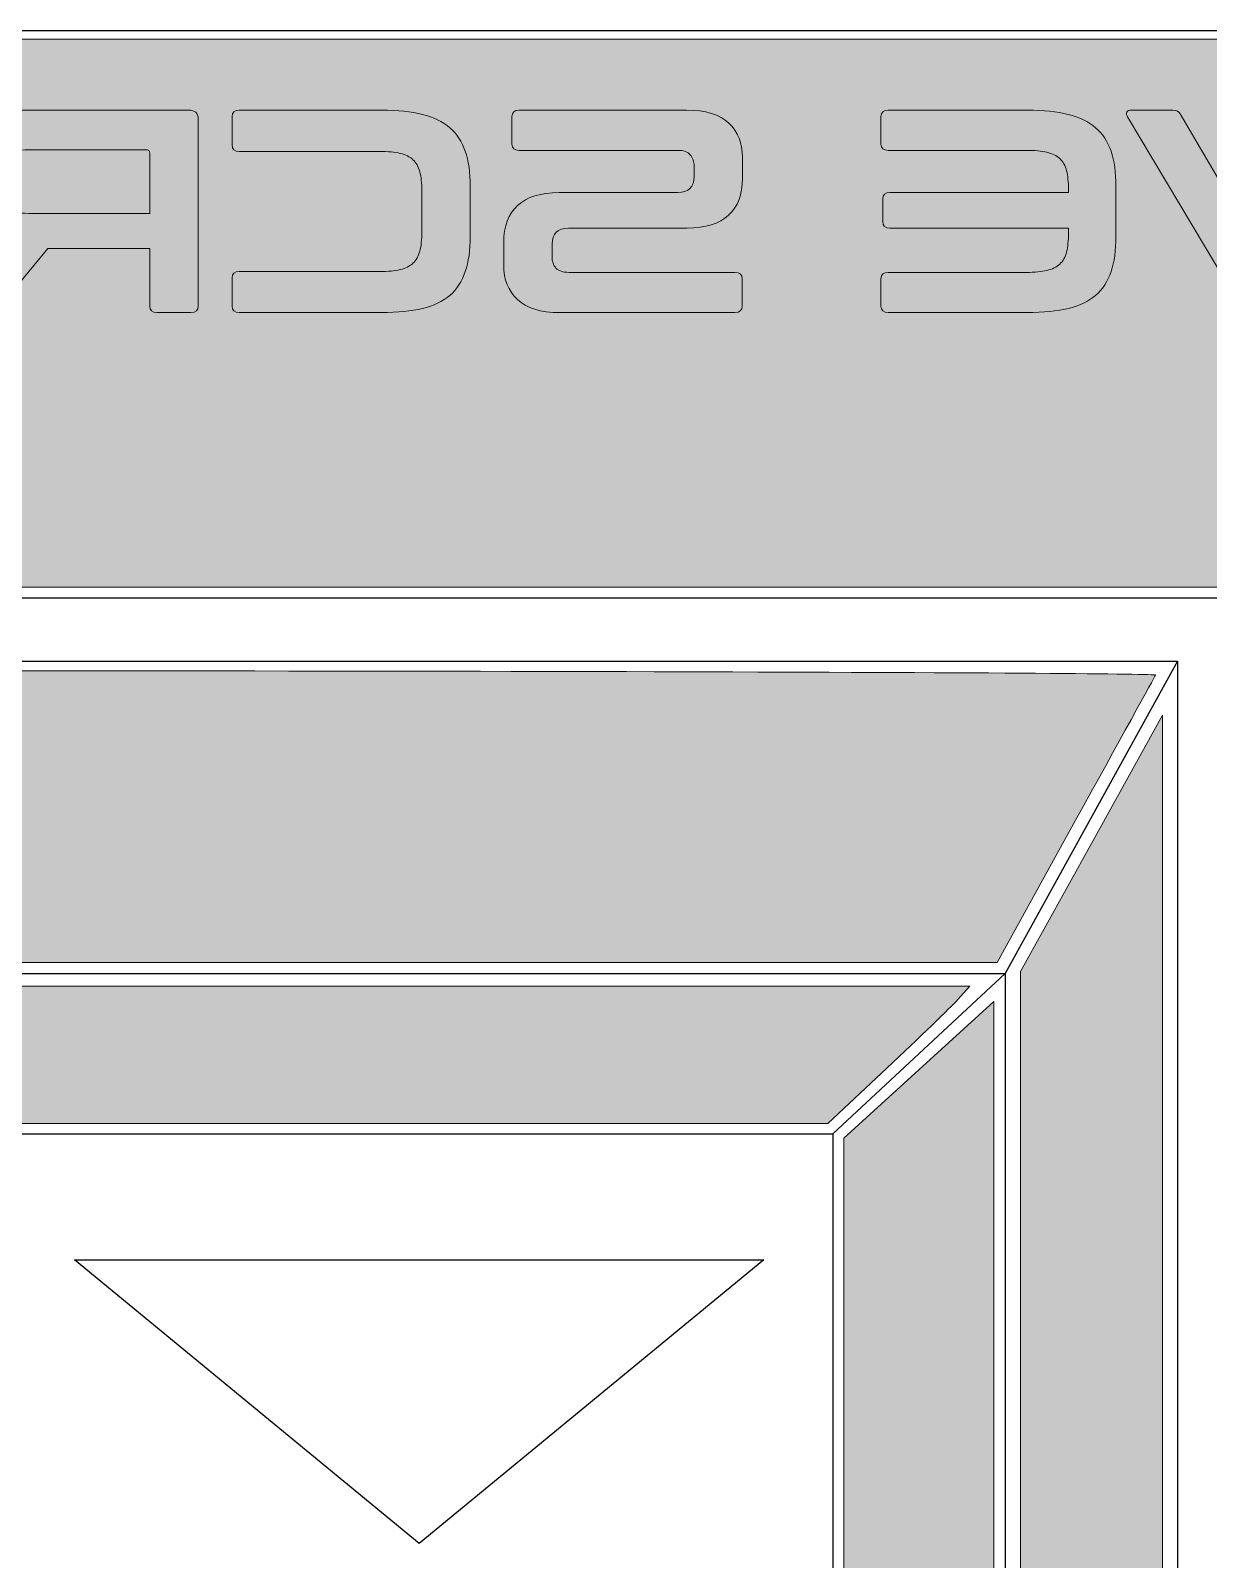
# Model space of a CAD drawing. Header units: millimetres. Extents: x 0 to 62, y -117 to 0.
# Drawn here: x 28.67 to 45.34, y -76.09 to -54.47 of the extents above; entities that cross this region are included whole.
import ezdxf

# ---------------------------------------------------------------- set-up
doc = ezdxf.new("R2010")
doc.units = ezdxf.units.MM
doc.header["$MEASUREMENT"] = 0
doc.layers.add('GLOSS-V', color=7, linetype='Continuous')

# ---------------------------------------------------------------- blocks, each defined once
blk = doc.blocks.new('block 61')
at = {"layer": 'GLOSS-V', "true_color": 0xfffeff}
h = blk.add_hatch(color=7, dxfattribs=at)
h.dxf.hatch_style = 2
edge = h.paths.add_edge_path()
edge.add_spline(control_points=[(30.909, -55.596), (30.998, -55.596), (31.043, -55.637), (31.043, -55.719), (31.043, -55.719), (31.043, -58.368), (31.043, -58.368), (31.043, -58.428), (31.009, -58.458), (30.94, -58.458), (30.94, -58.458), (30.457, -58.458), (30.457, -58.458), (30.391, -58.458), (30.359, -58.428), (30.359, -58.368), (30.359, -58.368), (30.359, -57.554), (30.359, -57.554), (30.359, -57.554), (28.913, -57.554), (28.913, -57.554), (28.913, -57.554), (28.206, -58.405), (28.206, -58.405), (28.192, -58.424), (28.177, -58.437), (28.162, -58.446), (28.147, -58.454), (28.12, -58.458), (28.081, -58.458), (28.081, -58.458), (27.504, -58.458), (27.504, -58.458), (27.462, -58.458), (27.438, -58.444), (27.433, -58.417), (27.427, -58.39), (27.431, -58.369), (27.446, -58.356), (27.446, -58.356), (28.211, -57.489), (28.211, -57.489), (27.976, -57.451), (27.805, -57.364), (27.701, -57.227), (27.597, -57.091), (27.544, -56.906), (27.544, -56.671), (27.544, -56.671), (27.544, -56.438), (27.544, -56.438), (27.544, -56.16), (27.619, -55.951), (27.768, -55.809), (27.917, -55.667), (28.163, -55.596), (28.506, -55.596), (28.506, -55.596), (30.909, -55.596), (30.909, -55.596)], knot_values=[0, 0, 0, 0, 1, 1, 1, 2, 2, 2, 3, 3, 3, 4, 4, 4, 5, 5, 5, 6, 6, 6, 7, 7, 7, 8, 8, 8, 9, 9, 9, 10, 10, 10, 11, 11, 11, 12, 12, 12, 13, 13, 13, 14, 14, 14, 15, 15, 15, 16, 16, 16, 17, 17, 17, 18, 18, 18, 19, 19, 19, 20, 20, 20, 20], degree=3, periodic=1)
edge = h.paths.add_edge_path()
edge.add_spline(control_points=[(30.359, -56.205), (30.359, -56.173), (30.339, -56.156), (30.3, -56.156), (30.3, -56.156), (28.645, -56.156), (28.645, -56.156), (28.493, -56.156), (28.386, -56.186), (28.323, -56.246), (28.26, -56.306), (28.229, -56.397), (28.229, -56.52), (28.229, -56.52), (28.229, -56.692), (28.229, -56.692), (28.229, -56.814), (28.26, -56.906), (28.323, -56.966), (28.386, -57.026), (28.493, -57.056), (28.645, -57.056), (28.645, -57.056), (30.359, -57.056), (30.359, -57.056), (30.359, -57.056), (30.359, -56.205), (30.359, -56.205)], knot_values=[0, 0, 0, 0, 1, 1, 1, 2, 2, 2, 3, 3, 3, 4, 4, 4, 5, 5, 5, 6, 6, 6, 7, 7, 7, 8, 8, 8, 9, 9, 9, 9], degree=3, periodic=1)
h = blk.add_hatch(color=7, dxfattribs=at)
h.dxf.hatch_style = 2
edge = h.paths.add_edge_path()
edge.add_spline(control_points=[(33.638, -55.596), (33.865, -55.596), (34.057, -55.616), (34.215, -55.656), (34.373, -55.695), (34.502, -55.758), (34.602, -55.844), (34.702, -55.929), (34.775, -56.041), (34.821, -56.177), (34.868, -56.313), (34.891, -56.479), (34.891, -56.675), (34.891, -56.675), (34.891, -57.379), (34.891, -57.379), (34.891, -57.575), (34.868, -57.742), (34.821, -57.879), (34.775, -58.017), (34.702, -58.129), (34.602, -58.215), (34.502, -58.3), (34.373, -58.363), (34.215, -58.401), (34.057, -58.439), (33.865, -58.458), (33.638, -58.458), (33.638, -58.458), (31.62, -58.458), (31.62, -58.458), (31.555, -58.458), (31.522, -58.428), (31.522, -58.368), (31.522, -58.368), (31.522, -57.967), (31.522, -57.967), (31.522, -57.907), (31.555, -57.877), (31.62, -57.877), (31.62, -57.877), (33.611, -57.877), (33.611, -57.877), (33.727, -57.877), (33.824, -57.869), (33.9, -57.851), (33.976, -57.833), (34.036, -57.803), (34.081, -57.761), (34.126, -57.719), (34.157, -57.661), (34.177, -57.589), (34.197, -57.517), (34.206, -57.426), (34.206, -57.317), (34.206, -57.317), (34.206, -56.737), (34.206, -56.737), (34.206, -56.628), (34.197, -56.538), (34.177, -56.467), (34.157, -56.396), (34.126, -56.34), (34.081, -56.297), (34.036, -56.255), (33.976, -56.225), (33.9, -56.207), (33.824, -56.19), (33.727, -56.181), (33.611, -56.181), (33.611, -56.181), (31.62, -56.181), (31.62, -56.181), (31.555, -56.181), (31.522, -56.15), (31.522, -56.087), (31.522, -56.087), (31.522, -55.686), (31.522, -55.686), (31.522, -55.626), (31.555, -55.596), (31.62, -55.596), (31.62, -55.596), (33.638, -55.596), (33.638, -55.596)], knot_values=[0, 0, 0, 0, 1, 1, 1, 2, 2, 2, 3, 3, 3, 4, 4, 4, 5, 5, 5, 6, 6, 6, 7, 7, 7, 8, 8, 8, 9, 9, 9, 10, 10, 10, 11, 11, 11, 12, 12, 12, 13, 13, 13, 14, 14, 14, 15, 15, 15, 16, 16, 16, 17, 17, 17, 18, 18, 18, 19, 19, 19, 20, 20, 20, 21, 21, 21, 22, 22, 22, 23, 23, 23, 24, 24, 24, 25, 25, 25, 26, 26, 26, 27, 27, 27, 28, 28, 28, 28], degree=3, periodic=1)
h = blk.add_hatch(color=7, dxfattribs=at)
h.dxf.hatch_style = 2
edge = h.paths.add_edge_path()
edge.add_spline(control_points=[(37.951, -55.596), (38.222, -55.596), (38.422, -55.658), (38.551, -55.78), (38.679, -55.903), (38.743, -56.064), (38.743, -56.263), (38.743, -56.263), (38.743, -56.561), (38.743, -56.561), (38.743, -56.787), (38.677, -56.961), (38.546, -57.082), (38.415, -57.204), (38.219, -57.264), (37.96, -57.264), (37.96, -57.264), (36.282, -57.264), (36.282, -57.264), (36.127, -57.264), (36.049, -57.341), (36.049, -57.493), (36.049, -57.493), (36.049, -57.661), (36.049, -57.661), (36.049, -57.732), (36.067, -57.788), (36.103, -57.828), (36.139, -57.869), (36.2, -57.89), (36.287, -57.89), (36.287, -57.89), (38.635, -57.89), (38.635, -57.89), (38.704, -57.89), (38.738, -57.92), (38.738, -57.98), (38.738, -57.98), (38.738, -58.368), (38.738, -58.368), (38.738, -58.428), (38.704, -58.458), (38.635, -58.458), (38.635, -58.458), (36.157, -58.458), (36.157, -58.458), (35.885, -58.458), (35.686, -58.397), (35.558, -58.274), (35.429, -58.151), (35.365, -57.991), (35.365, -57.791), (35.365, -57.791), (35.365, -57.465), (35.365, -57.465), (35.365, -57.238), (35.431, -57.065), (35.562, -56.943), (35.693, -56.822), (35.888, -56.761), (36.148, -56.761), (36.148, -56.761), (37.826, -56.761), (37.826, -56.761), (37.981, -56.761), (38.058, -56.685), (38.058, -56.532), (38.058, -56.532), (38.058, -56.393), (38.058, -56.393), (38.058, -56.322), (38.04, -56.267), (38.005, -56.226), (37.969, -56.185), (37.908, -56.165), (37.821, -56.165), (37.821, -56.165), (35.58, -56.165), (35.58, -56.165), (35.514, -56.165), (35.481, -56.135), (35.481, -56.075), (35.481, -56.075), (35.481, -55.686), (35.481, -55.686), (35.481, -55.626), (35.514, -55.596), (35.58, -55.596), (35.58, -55.596), (37.951, -55.596), (37.951, -55.596)], knot_values=[0, 0, 0, 0, 1, 1, 1, 2, 2, 2, 3, 3, 3, 4, 4, 4, 5, 5, 5, 6, 6, 6, 7, 7, 7, 8, 8, 8, 9, 9, 9, 10, 10, 10, 11, 11, 11, 12, 12, 12, 13, 13, 13, 14, 14, 14, 15, 15, 15, 16, 16, 16, 17, 17, 17, 18, 18, 18, 19, 19, 19, 20, 20, 20, 21, 21, 21, 22, 22, 22, 23, 23, 23, 24, 24, 24, 25, 25, 25, 26, 26, 26, 27, 27, 27, 28, 28, 28, 29, 29, 29, 30, 30, 30, 30], degree=3, periodic=1)
h = blk.add_hatch(color=7, dxfattribs=at)
h.dxf.hatch_style = 2
edge = h.paths.add_edge_path()
edge.add_spline(control_points=[(42.774, -55.596), (43, -55.596), (43.193, -55.616), (43.351, -55.656), (43.509, -55.695), (43.638, -55.758), (43.738, -55.844), (43.838, -55.929), (43.911, -56.041), (43.957, -56.177), (44.004, -56.313), (44.026, -56.479), (44.026, -56.675), (44.026, -56.675), (44.026, -57.379), (44.026, -57.379), (44.026, -57.575), (44.004, -57.742), (43.957, -57.879), (43.911, -58.017), (43.838, -58.129), (43.738, -58.215), (43.638, -58.3), (43.509, -58.363), (43.351, -58.401), (43.193, -58.439), (43, -58.458), (42.774, -58.458), (42.774, -58.458), (40.805, -58.458), (40.805, -58.458), (40.737, -58.458), (40.702, -58.428), (40.702, -58.368), (40.702, -58.368), (40.702, -57.98), (40.702, -57.98), (40.702, -57.92), (40.737, -57.89), (40.805, -57.89), (40.805, -57.89), (42.76, -57.89), (42.76, -57.89), (42.876, -57.89), (42.973, -57.881), (43.049, -57.863), (43.125, -57.845), (43.186, -57.815), (43.232, -57.773), (43.279, -57.731), (43.31, -57.674), (43.328, -57.601), (43.346, -57.529), (43.355, -57.44), (43.355, -57.334), (43.355, -57.334), (43.355, -57.264), (43.355, -57.264), (43.355, -57.264), (40.827, -57.264), (40.827, -57.264), (40.762, -57.264), (40.729, -57.234), (40.729, -57.174), (40.729, -57.174), (40.729, -56.851), (40.729, -56.851), (40.729, -56.791), (40.762, -56.761), (40.827, -56.761), (40.827, -56.761), (43.355, -56.761), (43.355, -56.761), (43.355, -56.761), (43.355, -56.72), (43.355, -56.72), (43.355, -56.614), (43.346, -56.525), (43.328, -56.453), (43.31, -56.381), (43.279, -56.323), (43.232, -56.281), (43.186, -56.239), (43.125, -56.209), (43.049, -56.191), (42.973, -56.173), (42.876, -56.165), (42.76, -56.165), (42.76, -56.165), (40.805, -56.165), (40.805, -56.165), (40.737, -56.165), (40.702, -56.135), (40.702, -56.075), (40.702, -56.075), (40.702, -55.686), (40.702, -55.686), (40.702, -55.626), (40.737, -55.596), (40.805, -55.596), (40.805, -55.596), (42.774, -55.596), (42.774, -55.596)], knot_values=[0, 0, 0, 0, 1, 1, 1, 2, 2, 2, 3, 3, 3, 4, 4, 4, 5, 5, 5, 6, 6, 6, 7, 7, 7, 8, 8, 8, 9, 9, 9, 10, 10, 10, 11, 11, 11, 12, 12, 12, 13, 13, 13, 14, 14, 14, 15, 15, 15, 16, 16, 16, 17, 17, 17, 18, 18, 18, 19, 19, 19, 20, 20, 20, 21, 21, 21, 22, 22, 22, 23, 23, 23, 24, 24, 24, 25, 25, 25, 26, 26, 26, 27, 27, 27, 28, 28, 28, 29, 29, 29, 30, 30, 30, 31, 31, 31, 32, 32, 32, 33, 33, 33, 34, 34, 34, 34], degree=3, periodic=1)
h = blk.add_hatch(color=7, dxfattribs=at)
h.dxf.hatch_style = 2
edge = h.paths.add_edge_path()
edge.add_spline(control_points=[(48.331, -55.596), (48.369, -55.596), (48.392, -55.605), (48.399, -55.623), (48.407, -55.641), (48.404, -55.663), (48.388, -55.69), (48.388, -55.69), (46.903, -58.147), (46.903, -58.147), (46.828, -58.273), (46.753, -58.356), (46.677, -58.397), (46.601, -58.437), (46.505, -58.458), (46.389, -58.458), (46.389, -58.458), (46.129, -58.458), (46.129, -58.458), (46.034, -58.458), (45.95, -58.437), (45.879, -58.397), (45.807, -58.356), (45.734, -58.273), (45.659, -58.147), (45.659, -58.147), (44.192, -55.69), (44.192, -55.69), (44.177, -55.663), (44.173, -55.641), (44.181, -55.623), (44.188, -55.605), (44.21, -55.596), (44.245, -55.596), (44.245, -55.596), (44.832, -55.596), (44.832, -55.596), (44.883, -55.596), (44.916, -55.614), (44.934, -55.649), (44.934, -55.649), (46.228, -57.849), (46.228, -57.849), (46.239, -57.868), (46.256, -57.877), (46.277, -57.877), (46.277, -57.877), (46.299, -57.877), (46.299, -57.877), (46.326, -57.877), (46.344, -57.868), (46.353, -57.849), (46.353, -57.849), (47.664, -55.649), (47.664, -55.649), (47.676, -55.63), (47.688, -55.617), (47.702, -55.608), (47.715, -55.6), (47.737, -55.596), (47.767, -55.596), (47.767, -55.596), (48.331, -55.596), (48.331, -55.596)], knot_values=[0, 0, 0, 0, 1, 1, 1, 2, 2, 2, 3, 3, 3, 4, 4, 4, 5, 5, 5, 6, 6, 6, 7, 7, 7, 8, 8, 8, 9, 9, 9, 10, 10, 10, 11, 11, 11, 12, 12, 12, 13, 13, 13, 14, 14, 14, 15, 15, 15, 16, 16, 16, 17, 17, 17, 18, 18, 18, 19, 19, 19, 20, 20, 20, 21, 21, 21, 21], degree=3, periodic=1)
at = {"layer": 'GLOSS-V', "lineweight": 0}
for points, knots in [([(30.909, -55.596), (30.998, -55.596), (31.043, -55.637), (31.043, -55.719), (31.043, -55.719), (31.043, -58.368), (31.043, -58.368), (31.043, -58.428), (31.009, -58.458), (30.94, -58.458), (30.94, -58.458), (30.457, -58.458), (30.457, -58.458), (30.391, -58.458), (30.359, -58.428), (30.359, -58.368), (30.359, -58.368), (30.359, -57.554), (30.359, -57.554), (30.359, -57.554), (28.913, -57.554), (28.913, -57.554), (28.913, -57.554), (28.206, -58.405), (28.206, -58.405), (28.192, -58.424), (28.177, -58.437), (28.162, -58.446), (28.147, -58.454), (28.12, -58.458), (28.081, -58.458), (28.081, -58.458), (27.504, -58.458), (27.504, -58.458), (27.462, -58.458), (27.438, -58.444), (27.433, -58.417), (27.427, -58.39), (27.431, -58.369), (27.446, -58.356), (27.446, -58.356), (28.211, -57.489), (28.211, -57.489), (27.976, -57.451), (27.805, -57.364), (27.701, -57.227), (27.597, -57.091), (27.544, -56.906), (27.544, -56.671), (27.544, -56.671), (27.544, -56.438), (27.544, -56.438), (27.544, -56.16), (27.619, -55.951), (27.768, -55.809), (27.917, -55.667), (28.163, -55.596), (28.506, -55.596), (28.506, -55.596), (30.909, -55.596), (30.909, -55.596)], [0, 0, 0, 0, 1, 1, 1, 2, 2, 2, 3, 3, 3, 4, 4, 4, 5, 5, 5, 6, 6, 6, 7, 7, 7, 8, 8, 8, 9, 9, 9, 10, 10, 10, 11, 11, 11, 12, 12, 12, 13, 13, 13, 14, 14, 14, 15, 15, 15, 16, 16, 16, 17, 17, 17, 18, 18, 18, 19, 19, 19, 20, 20, 20, 20]), ([(33.638, -55.596), (33.865, -55.596), (34.057, -55.616), (34.215, -55.656), (34.373, -55.695), (34.502, -55.758), (34.602, -55.844), (34.702, -55.929), (34.775, -56.041), (34.821, -56.177), (34.868, -56.313), (34.891, -56.479), (34.891, -56.675), (34.891, -56.675), (34.891, -57.379), (34.891, -57.379), (34.891, -57.575), (34.868, -57.742), (34.821, -57.879), (34.775, -58.017), (34.702, -58.129), (34.602, -58.215), (34.502, -58.3), (34.373, -58.363), (34.215, -58.401), (34.057, -58.439), (33.865, -58.458), (33.638, -58.458), (33.638, -58.458), (31.62, -58.458), (31.62, -58.458), (31.555, -58.458), (31.522, -58.428), (31.522, -58.368), (31.522, -58.368), (31.522, -57.967), (31.522, -57.967), (31.522, -57.907), (31.555, -57.877), (31.62, -57.877), (31.62, -57.877), (33.611, -57.877), (33.611, -57.877), (33.727, -57.877), (33.824, -57.869), (33.9, -57.851), (33.976, -57.833), (34.036, -57.803), (34.081, -57.761), (34.126, -57.719), (34.157, -57.661), (34.177, -57.589), (34.197, -57.517), (34.206, -57.426), (34.206, -57.317), (34.206, -57.317), (34.206, -56.737), (34.206, -56.737), (34.206, -56.628), (34.197, -56.538), (34.177, -56.467), (34.157, -56.396), (34.126, -56.34), (34.081, -56.297), (34.036, -56.255), (33.976, -56.225), (33.9, -56.207), (33.824, -56.19), (33.727, -56.181), (33.611, -56.181), (33.611, -56.181), (31.62, -56.181), (31.62, -56.181), (31.555, -56.181), (31.522, -56.15), (31.522, -56.087), (31.522, -56.087), (31.522, -55.686), (31.522, -55.686), (31.522, -55.626), (31.555, -55.596), (31.62, -55.596), (31.62, -55.596), (33.638, -55.596), (33.638, -55.596)], [0, 0, 0, 0, 1, 1, 1, 2, 2, 2, 3, 3, 3, 4, 4, 4, 5, 5, 5, 6, 6, 6, 7, 7, 7, 8, 8, 8, 9, 9, 9, 10, 10, 10, 11, 11, 11, 12, 12, 12, 13, 13, 13, 14, 14, 14, 15, 15, 15, 16, 16, 16, 17, 17, 17, 18, 18, 18, 19, 19, 19, 20, 20, 20, 21, 21, 21, 22, 22, 22, 23, 23, 23, 24, 24, 24, 25, 25, 25, 26, 26, 26, 27, 27, 27, 28, 28, 28, 28]), ([(37.951, -55.596), (38.222, -55.596), (38.422, -55.658), (38.551, -55.78), (38.679, -55.903), (38.743, -56.064), (38.743, -56.263), (38.743, -56.263), (38.743, -56.561), (38.743, -56.561), (38.743, -56.787), (38.677, -56.961), (38.546, -57.082), (38.415, -57.204), (38.219, -57.264), (37.96, -57.264), (37.96, -57.264), (36.282, -57.264), (36.282, -57.264), (36.127, -57.264), (36.049, -57.341), (36.049, -57.493), (36.049, -57.493), (36.049, -57.661), (36.049, -57.661), (36.049, -57.732), (36.067, -57.788), (36.103, -57.828), (36.139, -57.869), (36.2, -57.89), (36.287, -57.89), (36.287, -57.89), (38.635, -57.89), (38.635, -57.89), (38.704, -57.89), (38.738, -57.92), (38.738, -57.98), (38.738, -57.98), (38.738, -58.368), (38.738, -58.368), (38.738, -58.428), (38.704, -58.458), (38.635, -58.458), (38.635, -58.458), (36.157, -58.458), (36.157, -58.458), (35.885, -58.458), (35.686, -58.397), (35.558, -58.274), (35.429, -58.151), (35.365, -57.991), (35.365, -57.791), (35.365, -57.791), (35.365, -57.465), (35.365, -57.465), (35.365, -57.238), (35.431, -57.065), (35.562, -56.943), (35.693, -56.822), (35.888, -56.761), (36.148, -56.761), (36.148, -56.761), (37.826, -56.761), (37.826, -56.761), (37.981, -56.761), (38.058, -56.685), (38.058, -56.532), (38.058, -56.532), (38.058, -56.393), (38.058, -56.393), (38.058, -56.322), (38.04, -56.267), (38.005, -56.226), (37.969, -56.185), (37.908, -56.165), (37.821, -56.165), (37.821, -56.165), (35.58, -56.165), (35.58, -56.165), (35.514, -56.165), (35.481, -56.135), (35.481, -56.075), (35.481, -56.075), (35.481, -55.686), (35.481, -55.686), (35.481, -55.626), (35.514, -55.596), (35.58, -55.596), (35.58, -55.596), (37.951, -55.596), (37.951, -55.596)], [0, 0, 0, 0, 1, 1, 1, 2, 2, 2, 3, 3, 3, 4, 4, 4, 5, 5, 5, 6, 6, 6, 7, 7, 7, 8, 8, 8, 9, 9, 9, 10, 10, 10, 11, 11, 11, 12, 12, 12, 13, 13, 13, 14, 14, 14, 15, 15, 15, 16, 16, 16, 17, 17, 17, 18, 18, 18, 19, 19, 19, 20, 20, 20, 21, 21, 21, 22, 22, 22, 23, 23, 23, 24, 24, 24, 25, 25, 25, 26, 26, 26, 27, 27, 27, 28, 28, 28, 29, 29, 29, 30, 30, 30, 30]), ([(42.774, -55.596), (43, -55.596), (43.193, -55.616), (43.351, -55.656), (43.509, -55.695), (43.638, -55.758), (43.738, -55.844), (43.838, -55.929), (43.911, -56.041), (43.957, -56.177), (44.004, -56.313), (44.026, -56.479), (44.026, -56.675), (44.026, -56.675), (44.026, -57.379), (44.026, -57.379), (44.026, -57.575), (44.004, -57.742), (43.957, -57.879), (43.911, -58.017), (43.838, -58.129), (43.738, -58.215), (43.638, -58.3), (43.509, -58.363), (43.351, -58.401), (43.193, -58.439), (43, -58.458), (42.774, -58.458), (42.774, -58.458), (40.805, -58.458), (40.805, -58.458), (40.737, -58.458), (40.702, -58.428), (40.702, -58.368), (40.702, -58.368), (40.702, -57.98), (40.702, -57.98), (40.702, -57.92), (40.737, -57.89), (40.805, -57.89), (40.805, -57.89), (42.76, -57.89), (42.76, -57.89), (42.876, -57.89), (42.973, -57.881), (43.049, -57.863), (43.125, -57.845), (43.186, -57.815), (43.232, -57.773), (43.279, -57.731), (43.31, -57.674), (43.328, -57.601), (43.346, -57.529), (43.355, -57.44), (43.355, -57.334), (43.355, -57.334), (43.355, -57.264), (43.355, -57.264), (43.355, -57.264), (40.827, -57.264), (40.827, -57.264), (40.762, -57.264), (40.729, -57.234), (40.729, -57.174), (40.729, -57.174), (40.729, -56.851), (40.729, -56.851), (40.729, -56.791), (40.762, -56.761), (40.827, -56.761), (40.827, -56.761), (43.355, -56.761), (43.355, -56.761), (43.355, -56.761), (43.355, -56.72), (43.355, -56.72), (43.355, -56.614), (43.346, -56.525), (43.328, -56.453), (43.31, -56.381), (43.279, -56.323), (43.232, -56.281), (43.186, -56.239), (43.125, -56.209), (43.049, -56.191), (42.973, -56.173), (42.876, -56.165), (42.76, -56.165), (42.76, -56.165), (40.805, -56.165), (40.805, -56.165), (40.737, -56.165), (40.702, -56.135), (40.702, -56.075), (40.702, -56.075), (40.702, -55.686), (40.702, -55.686), (40.702, -55.626), (40.737, -55.596), (40.805, -55.596), (40.805, -55.596), (42.774, -55.596), (42.774, -55.596)], [0, 0, 0, 0, 1, 1, 1, 2, 2, 2, 3, 3, 3, 4, 4, 4, 5, 5, 5, 6, 6, 6, 7, 7, 7, 8, 8, 8, 9, 9, 9, 10, 10, 10, 11, 11, 11, 12, 12, 12, 13, 13, 13, 14, 14, 14, 15, 15, 15, 16, 16, 16, 17, 17, 17, 18, 18, 18, 19, 19, 19, 20, 20, 20, 21, 21, 21, 22, 22, 22, 23, 23, 23, 24, 24, 24, 25, 25, 25, 26, 26, 26, 27, 27, 27, 28, 28, 28, 29, 29, 29, 30, 30, 30, 31, 31, 31, 32, 32, 32, 33, 33, 33, 34, 34, 34, 34]), ([(48.331, -55.596), (48.369, -55.596), (48.392, -55.605), (48.399, -55.623), (48.407, -55.641), (48.404, -55.663), (48.388, -55.69), (48.388, -55.69), (46.903, -58.147), (46.903, -58.147), (46.828, -58.273), (46.753, -58.356), (46.677, -58.397), (46.601, -58.437), (46.505, -58.458), (46.389, -58.458), (46.389, -58.458), (46.129, -58.458), (46.129, -58.458), (46.034, -58.458), (45.95, -58.437), (45.879, -58.397), (45.807, -58.356), (45.734, -58.273), (45.659, -58.147), (45.659, -58.147), (44.192, -55.69), (44.192, -55.69), (44.177, -55.663), (44.173, -55.641), (44.181, -55.623), (44.188, -55.605), (44.21, -55.596), (44.245, -55.596), (44.245, -55.596), (44.832, -55.596), (44.832, -55.596), (44.883, -55.596), (44.916, -55.614), (44.934, -55.649), (44.934, -55.649), (46.228, -57.849), (46.228, -57.849), (46.239, -57.868), (46.256, -57.877), (46.277, -57.877), (46.277, -57.877), (46.299, -57.877), (46.299, -57.877), (46.326, -57.877), (46.344, -57.868), (46.353, -57.849), (46.353, -57.849), (47.664, -55.649), (47.664, -55.649), (47.676, -55.63), (47.688, -55.617), (47.702, -55.608), (47.715, -55.6), (47.737, -55.596), (47.767, -55.596), (47.767, -55.596), (48.331, -55.596), (48.331, -55.596)], [0, 0, 0, 0, 1, 1, 1, 2, 2, 2, 3, 3, 3, 4, 4, 4, 5, 5, 5, 6, 6, 6, 7, 7, 7, 8, 8, 8, 9, 9, 9, 10, 10, 10, 11, 11, 11, 12, 12, 12, 13, 13, 13, 14, 14, 14, 15, 15, 15, 16, 16, 16, 17, 17, 17, 18, 18, 18, 19, 19, 19, 20, 20, 20, 21, 21, 21, 21]), ([(30.359, -56.205), (30.359, -56.173), (30.339, -56.156), (30.3, -56.156), (30.3, -56.156), (28.645, -56.156), (28.645, -56.156), (28.493, -56.156), (28.386, -56.186), (28.323, -56.246), (28.26, -56.306), (28.229, -56.397), (28.229, -56.52), (28.229, -56.52), (28.229, -56.692), (28.229, -56.692), (28.229, -56.814), (28.26, -56.906), (28.323, -56.966), (28.386, -57.026), (28.493, -57.056), (28.645, -57.056), (28.645, -57.056), (30.359, -57.056), (30.359, -57.056), (30.359, -57.056), (30.359, -56.205), (30.359, -56.205)], [0, 0, 0, 0, 1, 1, 1, 2, 2, 2, 3, 3, 3, 4, 4, 4, 5, 5, 5, 6, 6, 6, 7, 7, 7, 8, 8, 8, 9, 9, 9, 9])]:
    blk.add_open_spline(points, degree=3, knots=knots, dxfattribs=at)
blk = doc.blocks.new('block 60')
at = {"layer": 'GLOSS-V'}
blk.add_blockref('block 61', (0, 0), dxfattribs=at)
blk = doc.blocks.new('block 55')
at = {"layer": 'GLOSS-V'}
blk.add_blockref('block 60', (0, 0), dxfattribs=at)

msp = doc.modelspace()

# ---------------------------------------------------------------- hatches: boundary and pattern name
at = {"layer": 'GLOSS-V', "true_color": 0x989898}
h = msp.add_hatch(color=252, dxfattribs=at)
h.dxf.hatch_style = 2
h.paths.add_polyline_path([(60.367, -62.341), (31.007, -62.341), (1.646, -62.341), (1.646, -58.466), (1.646, -54.591), (31.007, -54.591), (60.367, -54.591), (60.367, -58.466)])
at = {"layer": 'GLOSS-V', "true_color": 0x333333}
h = msp.add_hatch(color=250, dxfattribs=at)
h.dxf.hatch_style = 2
edge = h.paths.add_edge_path()
edge.add_spline(control_points=[(42.347, -67.647), (42.347, -67.647), (22.941, -67.647), (22.941, -67.647), (22.941, -67.647), (3.534, -67.647), (3.534, -67.647), (3.534, -67.647), (2.406, -65.584), (2.406, -65.584), (2.406, -65.584), (1.278, -63.52), (1.278, -63.52), (1.278, -63.52), (22.949, -63.52), (22.949, -63.52), (34.868, -63.52), (44.605, -63.548), (44.587, -63.583), (44.569, -63.618), (44.058, -64.547), (43.451, -65.647), (43.451, -65.647), (42.347, -67.647), (42.347, -67.647)], knot_values=[0, 0, 0, 0, 1, 1, 1, 2, 2, 2, 3, 3, 3, 4, 4, 4, 5, 5, 5, 6, 6, 6, 7, 7, 7, 8, 8, 8, 8], degree=3, periodic=1)
at = {"layer": 'GLOSS-V', "true_color": 0x1a1a1a}
h = msp.add_hatch(color=179, dxfattribs=at)
h.dxf.hatch_style = 2
edge = h.paths.add_edge_path()
edge.add_spline(control_points=[(44.696, -114.481), (44.696, -114.481), (22.941, -114.481), (22.941, -114.481), (22.941, -114.481), (1.185, -114.481), (1.185, -114.481), (1.185, -114.481), (1.187, -89.317), (1.187, -89.317), (1.187, -89.317), (1.189, -64.152), (1.189, -64.152), (1.189, -64.152), (1.611, -64.868), (1.611, -64.868), (1.843, -65.261), (2.32, -66.104), (2.67, -66.741), (2.67, -66.741), (3.306, -67.898), (3.306, -67.898), (3.306, -67.898), (3.306, -90.221), (3.306, -90.221), (3.306, -90.221), (3.306, -112.544), (3.306, -112.544), (3.306, -112.544), (22.987, -112.544), (22.987, -112.544), (22.987, -112.544), (42.668, -112.544), (42.668, -112.544), (42.668, -112.544), (42.673, -90.159), (42.673, -90.159), (42.673, -90.159), (42.678, -67.774), (42.678, -67.774), (42.678, -67.774), (43.682, -65.963), (43.682, -65.963), (43.682, -65.963), (44.686, -64.152), (44.686, -64.152), (44.686, -64.152), (44.691, -89.317), (44.691, -89.317), (44.691, -89.317), (44.696, -114.481), (44.696, -114.481)], knot_values=[0, 0, 0, 0, 1, 1, 1, 2, 2, 2, 3, 3, 3, 4, 4, 4, 5, 5, 5, 6, 6, 6, 7, 7, 7, 8, 8, 8, 9, 9, 9, 10, 10, 10, 11, 11, 11, 12, 12, 12, 13, 13, 13, 14, 14, 14, 15, 15, 15, 16, 16, 16, 17, 17, 17, 17], degree=3, periodic=1)
at = {"layer": 'GLOSS-V', "true_color": 0x666667}
h = msp.add_hatch(color=251, dxfattribs=at)
h.dxf.hatch_style = 2
edge = h.paths.add_edge_path()
edge.add_spline(control_points=[(39.952, -69.922), (39.952, -69.922), (22.933, -69.922), (22.933, -69.922), (22.933, -69.922), (5.915, -69.922), (5.915, -69.922), (5.915, -69.922), (4.925, -68.953), (4.925, -68.953), (4.925, -68.953), (3.935, -67.984), (3.935, -67.984), (3.935, -67.984), (22.947, -67.984), (22.947, -67.984), (22.947, -67.984), (41.959, -67.984), (41.959, -67.984), (41.959, -67.984), (41.787, -68.174), (41.787, -68.174), (41.693, -68.278), (41.241, -68.714), (40.784, -69.143), (40.784, -69.143), (39.952, -69.922), (39.952, -69.922)], knot_values=[0, 0, 0, 0, 1, 1, 1, 2, 2, 2, 3, 3, 3, 4, 4, 4, 5, 5, 5, 6, 6, 6, 7, 7, 7, 8, 8, 8, 9, 9, 9, 9], degree=3, periodic=1)
at = {"layer": 'GLOSS-V', "true_color": 0x333333}
h = msp.add_hatch(color=250, dxfattribs=at)
h.dxf.hatch_style = 2
h.paths.add_polyline_path([(42.299, -112.291), (41.239, -112.291), (40.179, -112.291), (40.179, -91.21), (40.179, -70.13), (41.239, -69.164), (42.299, -68.198), (42.299, -90.245)])

# ---------------------------------------------------------------- linework, layer by layer
at = {"layer": 'GLOSS-V', "color": 178, "lineweight": 25, "true_color": 0x070808}
for points in [[(1.487, -54.471), (60.508, -54.471)], [(45.875, -62.494), (1.487, -62.494)], [(0.999, -63.385), (44.899, -63.385)], [(44.899, -63.385), (42.46, -67.802)], [(44.899, -63.385), (44.899, -114.642)], [(42.46, -112.413), (3.438, -112.413), (3.438, -67.802), (42.46, -67.802), (42.46, -112.413)], [(42.46, -67.802), (40.022, -70.071)], [(42.46, -67.802), (42.46, -67.802)], [(40.022, -112.413), (5.877, -112.413), (5.877, -70.071), (40.022, -70.071), (40.022, -112.413)], [(29.29, -71.854), (39.046, -71.854)], [(34.168, -75.865), (29.29, -71.854)], [(39.046, -71.854), (34.168, -75.865)]]:
    msp.add_lwpolyline(points, dxfattribs=at)
at = {"layer": 'GLOSS-V', "lineweight": 0}
for points in [[(60.367, -62.341), (31.007, -62.341), (1.646, -62.341), (1.646, -58.466), (1.646, -54.591), (31.007, -54.591), (60.367, -54.591), (60.367, -58.466), (60.367, -62.341)], [(42.299, -112.291), (41.239, -112.291), (40.179, -112.291), (40.179, -91.21), (40.179, -70.13), (41.239, -69.164), (42.299, -68.198), (42.299, -90.245), (42.299, -112.291)]]:
    msp.add_lwpolyline(points, dxfattribs=at)
for points, knots in [([(42.347, -67.647), (42.347, -67.647), (22.941, -67.647), (22.941, -67.647), (22.941, -67.647), (3.534, -67.647), (3.534, -67.647), (3.534, -67.647), (2.406, -65.584), (2.406, -65.584), (2.406, -65.584), (1.278, -63.52), (1.278, -63.52), (1.278, -63.52), (22.949, -63.52), (22.949, -63.52), (34.868, -63.52), (44.605, -63.548), (44.587, -63.583), (44.569, -63.618), (44.058, -64.547), (43.451, -65.647), (43.451, -65.647), (42.347, -67.647), (42.347, -67.647)], [0, 0, 0, 0, 1, 1, 1, 2, 2, 2, 3, 3, 3, 4, 4, 4, 5, 5, 5, 6, 6, 6, 7, 7, 7, 8, 8, 8, 8]), ([(44.696, -114.481), (44.696, -114.481), (22.941, -114.481), (22.941, -114.481), (22.941, -114.481), (1.185, -114.481), (1.185, -114.481), (1.185, -114.481), (1.187, -89.317), (1.187, -89.317), (1.187, -89.317), (1.189, -64.152), (1.189, -64.152), (1.189, -64.152), (1.611, -64.868), (1.611, -64.868), (1.843, -65.261), (2.32, -66.104), (2.67, -66.741), (2.67, -66.741), (3.306, -67.898), (3.306, -67.898), (3.306, -67.898), (3.306, -90.221), (3.306, -90.221), (3.306, -90.221), (3.306, -112.544), (3.306, -112.544), (3.306, -112.544), (22.987, -112.544), (22.987, -112.544), (22.987, -112.544), (42.668, -112.544), (42.668, -112.544), (42.668, -112.544), (42.673, -90.159), (42.673, -90.159), (42.673, -90.159), (42.678, -67.774), (42.678, -67.774), (42.678, -67.774), (43.682, -65.963), (43.682, -65.963), (43.682, -65.963), (44.686, -64.152), (44.686, -64.152), (44.686, -64.152), (44.691, -89.317), (44.691, -89.317), (44.691, -89.317), (44.696, -114.481), (44.696, -114.481)], [0, 0, 0, 0, 1, 1, 1, 2, 2, 2, 3, 3, 3, 4, 4, 4, 5, 5, 5, 6, 6, 6, 7, 7, 7, 8, 8, 8, 9, 9, 9, 10, 10, 10, 11, 11, 11, 12, 12, 12, 13, 13, 13, 14, 14, 14, 15, 15, 15, 16, 16, 16, 17, 17, 17, 17]), ([(39.952, -69.922), (39.952, -69.922), (22.933, -69.922), (22.933, -69.922), (22.933, -69.922), (5.915, -69.922), (5.915, -69.922), (5.915, -69.922), (4.925, -68.953), (4.925, -68.953), (4.925, -68.953), (3.935, -67.984), (3.935, -67.984), (3.935, -67.984), (22.947, -67.984), (22.947, -67.984), (22.947, -67.984), (41.959, -67.984), (41.959, -67.984), (41.959, -67.984), (41.787, -68.174), (41.787, -68.174), (41.693, -68.278), (41.241, -68.714), (40.784, -69.143), (40.784, -69.143), (39.952, -69.922), (39.952, -69.922)], [0, 0, 0, 0, 1, 1, 1, 2, 2, 2, 3, 3, 3, 4, 4, 4, 5, 5, 5, 6, 6, 6, 7, 7, 7, 8, 8, 8, 9, 9, 9, 9])]:
    msp.add_open_spline(points, degree=3, knots=knots, dxfattribs=at)

# ---------------------------------------------------------------- block references
at = {"layer": 'GLOSS-V'}
msp.add_blockref('block 55', (0, 0), dxfattribs=at)

doc.saveas('drawing.dxf')
